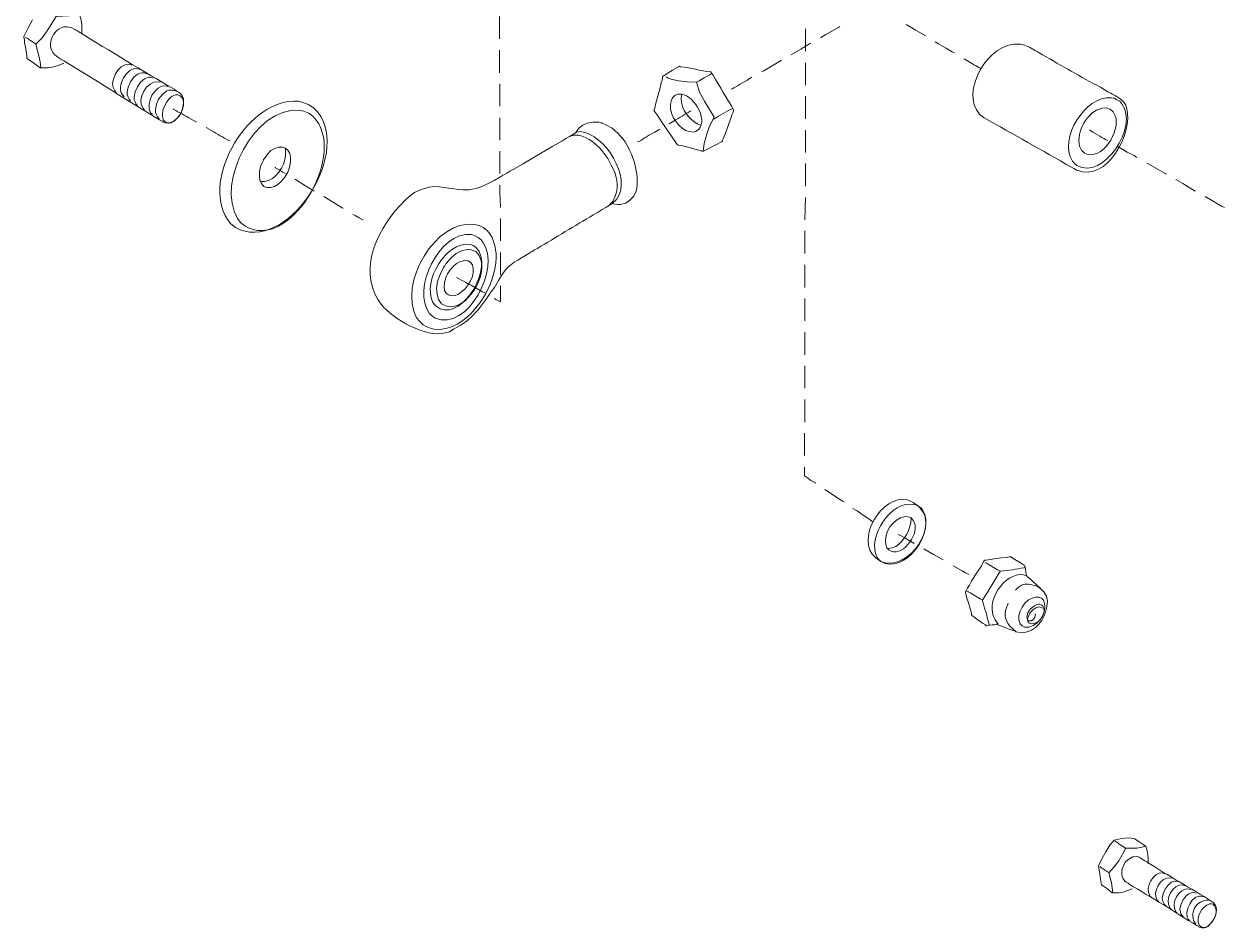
# Model space of a CAD drawing. Extents: x 0 to 593, y 0 to 274.
# Drawn here: x 431.14 to 438.72, y 52.06 to 57.8 of the extents above; entities that cross this region are included whole.
import ezdxf

# ---------------------------------------------------------------- set-up
doc = ezdxf.new("R2010")
doc.units = 0
doc.header["$LTSCALE"] = 0.3
doc.header["$MEASUREMENT"] = 0
doc.layers.add('1', color=1, linetype='CONTINUOUS')

msp = doc.modelspace()

# ---------------------------------------------------------------- linework, layer by layer
at = {"layer": '1', "color": 41, "lineweight": 13}
for points in [[(437.7754, 58.4919), (437.8008, 58.5078), (437.8198, 58.5173), (437.8324, 58.5268), (437.8419, 58.5268), (437.8673, 58.5078), (437.8926, 58.4951), (437.9148, 58.4887), (437.9401, 58.4856), (437.9623, 58.4856), (438.0098, 58.4983), (438.0162, 58.5014), (438.0225, 58.5078), (438.0352, 58.5141, 0.000407), (443.0059, 61.3559)], [(431.398, 57.7823), (431.4202, 57.7823), (431.4455, 57.7791), (431.4677, 57.7664), (431.4709, 57.7633), (431.4804, 57.7601), (431.4931, 57.7506, 0.004326), (432.0982, 57.3862), (432.114, 57.3736), (432.1267, 57.3672), (432.1362, 57.3609), (432.1489, 57.3451), (432.1584, 57.3261), (432.1584, 57.2817), (432.152, 57.2595), (432.1425, 57.2373), (432.1299, 57.2152), (432.0982, 57.1835), (432.0792, 57.174), (432.0602, 57.1708), (432.0411, 57.174), (432.0316, 57.1772), (432.0285, 57.1803), (432.0221, 57.1835), (432.0063, 57.193, -0.00177), (431.398, 57.5668), (431.379, 57.5763), (431.3663, 57.5858)], [(435.3803, 57.25), (435.374, 57.2469, -0.012563), (435.2726, 57.1867), (435.2409, 57.1676)], [(437.8293, 56.873), (437.8261, 56.873), (437.8198, 56.8762), (437.8103, 56.8825), (437.7944, 56.892, 0.00053), (437.24, 57.2057), (437.2305, 57.212), (437.2115, 57.2278)], [(432.3009, 57.1423), (432.3358, 57.1233, 0.003038), (432.4467, 57.0599), (432.4498, 57.0599)], [(435.1807, 57.1328), (435.1491, 57.1138, 0.012563), (435.0477, 57.0536), (435.0413, 57.0536)], [(434.357, 56.3471), (434.3602, 56.3503), (434.3634, 56.3503), (434.3634, 56.3534), (434.3729, 56.3566), (434.3855, 56.3661), (434.4045, 56.3756, -0.002612), (434.7594, 56.5879), (434.7911, 56.6069), (434.8164, 56.6227), (434.8386, 56.6354), (434.8576, 56.6481), (434.8703, 56.6544), (434.8798, 56.6608), (434.8829, 56.6608), (434.8956, 56.6576), (434.9146, 56.6544), (434.9305, 56.6544), (434.9653, 56.6639), (434.9906, 56.6829), (435.016, 56.7083), (435.0318, 56.74)], [(437.4998, 54.348), (437.4934, 54.348, -0.012279), (437.3445, 54.3259), (437.3414, 54.3259), (437.3414, 54.3227), (437.335, 54.3164, -0.002837), (437.2337, 54.1484), (437.2305, 54.1453), (437.2305, 54.1358), (437.2368, 54.1168), (437.2432, 54.0914), (437.2527, 54.0629), (437.259, 54.0344), (437.2653, 54.0091), (437.2717, 53.99), (437.2717, 53.9837)], [(438.6878, 52.2286), (438.6942, 52.2254), (438.7068, 52.2096), (438.7132, 52.1937), (438.7163, 52.1747), (438.71, 52.1367), (438.691, 52.1019), (438.6625, 52.0733), (438.6466, 52.0638), (438.6308, 52.0607), (438.615, 52.0638), (438.6055, 52.067), (438.6023, 52.0702), (438.5991, 52.0733), (438.5896, 52.0765, 0.008387), (438.1619, 52.3395), (438.1556, 52.3458), (438.1429, 52.3521), (438.1334, 52.3585), (438.1207, 52.3775), (438.1144, 52.3965), (438.1144, 52.4155), (438.1176, 52.4377), (438.1271, 52.4599), (438.1366, 52.4789), (438.1524, 52.4947), (438.1841, 52.5137), (438.2031, 52.5169), (438.2253, 52.5105), (438.2443, 52.4979), (438.2506, 52.4947), (438.2601, 52.4884), (438.2728, 52.482)]]:
    msp.add_lwpolyline(points, format="xyb", dxfattribs=at)
for points in [[(431.5121, 57.7379), (431.5121, 57.8013), (431.5057, 57.833), (431.4962, 57.8678), (431.4931, 57.871), (431.4804, 57.8773), (431.4139, 57.9217), (431.4107, 57.9248)], [(431.1984, 57.8266), (431.1699, 57.7728), (431.1446, 57.7221), (431.1446, 57.7157), (431.1477, 57.6999)], [(431.4962, 57.8678), (431.4645, 57.8583), (431.4297, 57.852), (431.3505, 57.8488), (431.2935, 57.7569), (431.2618, 57.7126), (431.2206, 57.6714), (431.2396, 57.5985), (431.2491, 57.5605), (431.2523, 57.5225)], [(434.1638, 57.7062), (434.1638, 57.8488)], [(436.7458, 57.7981), (436.8028, 57.7633), (436.8567, 57.7316), (436.8693, 57.7252)], [(436.1058, 57.7696), (436.1058, 57.627)], [(436.2009, 57.7126), (436.2357, 57.7347), (436.3117, 57.7759), (436.3244, 57.7854)], [(431.1541, 57.7157), (431.1572, 57.7126), (431.1667, 57.7094), (431.2111, 57.6777), (431.2206, 57.6714)], [(436.0139, 57.6048), (436.0773, 57.6397), (436.1375, 57.6777)], [(436.9295, 57.6872), (436.9517, 57.6745), (436.9961, 57.6492), (437.0372, 57.6239), (437.0531, 57.6175)], [(437.4681, 57.6714), (437.4966, 57.665), (437.5283, 57.6524), (437.56, 57.6334), (437.5663, 57.6302), (437.579, 57.6239), (437.6107, 57.6048)], [(431.1636, 57.5858), (431.1667, 57.5795), (431.1699, 57.5763), (431.1794, 57.57), (431.2079, 57.551), (431.2396, 57.5288), (431.2491, 57.5225), (431.2966, 57.5225), (431.3347, 57.5288), (431.3695, 57.5383), (431.398, 57.551)], [(434.1638, 57.4908), (434.1638, 57.6334)], [(435.8302, 57.4971), (435.8429, 57.5035), (435.9157, 57.5478), (435.9538, 57.57)], [(437.1133, 57.5795), (437.1355, 57.5668)], [(431.8289, 57.5383), (431.8162, 57.5447)], [(431.8796, 57.513), (431.8669, 57.5161)], [(435.6496, 57.2564), (435.6496, 57.25), (435.6464, 57.2405), (435.6401, 57.2278), (435.6274, 57.1898), (435.5989, 57.1075), (435.5863, 57.0758), (435.5799, 57.0631), (435.5799, 57.0568), (435.5767, 57.0536), (435.5641, 57.0473), (435.5419, 57.0346), (435.4722, 56.9997), (435.4595, 56.9934), (435.4469, 56.9934), (435.4374, 56.9966), (435.412, 57.0029), (435.3455, 57.0219), (435.317, 57.0283), (435.3043, 57.0314), (435.298, 57.0314), (435.2916, 57.0346), (435.2884, 57.0409), (435.2789, 57.0536), (435.2694, 57.0694), (435.2568, 57.0884), (435.1934, 57.1772), (435.1681, 57.2183), (435.1554, 57.2342), (435.1491, 57.2437), (435.1459, 57.25), (435.1427, 57.2532), (435.1459, 57.2564), (435.1491, 57.2659), (435.1554, 57.2975), (435.1807, 57.3862), (435.1902, 57.4274), (435.1966, 57.4433), (435.1997, 57.4591), (435.1997, 57.4655), (435.2029, 57.4686), (435.2061, 57.4718), (435.2219, 57.4813), (435.2631, 57.5066), (435.2853, 57.5193), (435.3011, 57.5288), (435.3075, 57.532), (435.3138, 57.5288)], [(435.5007, 57.4971), (435.507, 57.4971), (435.507, 57.494), (435.5102, 57.4876), (435.5197, 57.475)], [(436.1058, 57.5542), (436.1058, 57.4116)], [(437.2178, 57.5193), (437.221, 57.5161)], [(431.9239, 57.4845), (431.9081, 57.4908), (431.8954, 57.4908), (431.8827, 57.4876), (431.8669, 57.4813), (431.8416, 57.4623), (431.8225, 57.4338), (431.8067, 57.3989), (431.8004, 57.3672), (431.8004, 57.3514), (431.8067, 57.3356), (431.813, 57.3229), (431.8225, 57.3102)], [(431.9683, 57.4559), (431.9524, 57.4623), (431.9398, 57.4623), (431.9271, 57.4591), (431.9113, 57.4528), (431.8859, 57.4306), (431.8669, 57.4021), (431.8511, 57.3704), (431.8447, 57.3356), (431.8447, 57.3197), (431.8511, 57.307), (431.8574, 57.2912), (431.8669, 57.2817)], [(432.0095, 57.4306), (431.9968, 57.4338)], [(434.1669, 57.2785), (434.1669, 57.4211)], [(435.2219, 57.4655), (435.2346, 57.4559), (435.2536, 57.4496), (435.3011, 57.4401), (435.355, 57.4338), (435.4152, 57.4306), (435.4342, 57.3672), (435.4659, 57.3102), (435.5261, 57.2088), (435.4975, 57.1518), (435.4785, 57.0948), (435.4627, 57.0409), (435.4564, 56.9934)], [(435.4152, 57.4306), (435.4183, 57.4338), (435.431, 57.4401), (435.4627, 57.4591), (435.4975, 57.4781), (435.507, 57.4845), (435.5102, 57.4876)], [(435.7447, 57.4496), (435.7668, 57.4623)], [(431.7212, 57.3767), (431.7307, 57.3641)], [(431.7719, 57.3482), (431.7814, 57.3387)], [(432.1045, 57.3767), (432.0887, 57.3799), (432.0633, 57.3799), (432.0475, 57.3736), (432.0221, 57.3514), (432, 57.3229), (431.9873, 57.2912), (431.981, 57.2564), (431.981, 57.2405), (431.9873, 57.2247), (431.9936, 57.212), (432.0031, 57.1993)], [(432.0602, 57.4021), (432.0475, 57.4084)], [(432.1077, 57.3514), (432.1235, 57.3514), (432.1362, 57.3451), (432.1457, 57.3356), (432.1552, 57.3229)], [(435.412, 57.1201), (435.393, 57.1138), (435.3708, 57.117), (435.3455, 57.1233), (435.3233, 57.1391), (435.3011, 57.1613), (435.2821, 57.1867), (435.2758, 57.193), (435.2758, 57.1962), (435.2694, 57.2025), (435.2568, 57.2342), (435.2504, 57.2627), (435.2504, 57.288), (435.2536, 57.3134), (435.2631, 57.3324), (435.2789, 57.3482), (435.298, 57.3546), (435.3201, 57.3546)], [(435.3201, 57.3546), (435.317, 57.3197)], [(435.6369, 57.3862), (435.6401, 57.3894)], [(437.9782, 57.3989), (438.0257, 57.3704), (438.0447, 57.3609)], [(432.887, 57.3102), (432.9219, 57.3007), (432.9567, 57.288), (432.9852, 57.2659), (433.0106, 57.2405)], [(436.1058, 57.3419), (436.1058, 57.1993)], [(437.9877, 57.2659), (438.0162, 57.269), (438.0415, 57.2595), (438.0605, 57.2437), (438.0732, 57.2183)], [(438.0479, 57.3324), (438.0669, 57.3292), (438.0827, 57.3197), (438.1017, 57.3102), (438.1144, 57.2944)], [(438.1144, 57.3166), (438.1271, 57.3039), (438.1397, 57.2849), (438.1461, 57.2627)], [(431.9017, 57.2659), (431.9113, 57.2532)], [(431.9493, 57.2373), (431.9619, 57.2278)], [(432.0918, 57.2627), (432.095, 57.2595)], [(432.2059, 57.1962), (432.2407, 57.1772)], [(432.8902, 57.2532), (432.9219, 57.2469), (432.9536, 57.2342), (432.9789, 57.2152), (433.0011, 57.1898)], [(434.1669, 57.0631), (434.1669, 57.2057)], [(435.5229, 57.1962), (435.5292, 57.1993)], [(435.6401, 57.2627), (435.6433, 57.2659)], [(432.0538, 57.174), (432.0411, 57.1803), (432.0316, 57.1898)], [(434.9495, 57.0694), (434.9146, 57.1075), (434.8798, 57.1391), (434.8386, 57.1613), (434.8164, 57.1708), (434.8132, 57.174), (434.8069, 57.174), (434.7974, 57.1772), (434.7594, 57.1772), (434.7214, 57.1708), (434.6928, 57.1581), (434.6675, 57.1391), (434.6485, 57.1106), (434.6453, 57.1075), (434.639, 57.1043), (434.6073, 57.0853), (434.5851, 57.0726), (434.5598, 57.0568), (434.5028, 57.0251), (434.3729, 56.949), (434.3095, 56.911), (434.2556, 56.8794), (434.2303, 56.8667), (434.2113, 56.854), (434.1955, 56.8445), (434.1859, 56.8413), (434.1828, 56.8382), (434.1764, 56.835), (434.1669, 56.8287)], [(434.6485, 57.1106), (434.677, 57.117)], [(435.4183, 57.1676), (435.4437, 57.155)], [(436.1058, 57.1265), (436.1058, 56.9839)], [(437.9085, 57.1265), (437.9116, 57.1265)], [(434.6073, 57.0853), (434.6358, 57.0948), (434.6675, 57.0948)], [(438.0098, 57.0663), (438.0257, 57.0599)], [(432.8047, 56.9649), (432.8047, 57.0124)], [(434.1669, 56.8508), (434.1669, 56.9934)], [(434.8259, 56.9807), (434.8512, 56.9459), (434.8734, 56.9047)], [(437.8768, 56.9807), (437.8578, 56.9997), (437.8451, 57.0251)], [(438.0859, 57.0251), (438.1112, 57.0092), (438.1492, 56.9871), (438.1936, 56.9649), (438.2094, 56.9522)], [(432.7381, 56.8889), (432.7413, 56.8889), (432.7445, 56.8857), (432.7635, 56.8762), (432.7888, 56.8603), (432.8047, 56.8508)], [(436.1058, 56.9142), (436.1058, 56.7716)], [(437.8293, 56.9015), (437.8134, 56.9142), (437.8008, 56.93)], [(438.2728, 56.9174), (438.2855, 56.911), (438.39, 56.8508), (438.3964, 56.8477)], [(432.8648, 56.8128), (432.868, 56.8128), (432.9155, 56.7843), (432.9884, 56.74)], [(438.4566, 56.8128), (438.5009, 56.7875), (438.5801, 56.74)], [(432.6463, 56.8001), (432.6716, 56.8001)], [(433.7456, 56.7685), (433.7171, 56.7653), (433.6664, 56.7495), (433.6252, 56.7305), (433.5903, 56.7051)], [(434.1701, 56.6354), (434.1669, 56.7368), (434.1669, 56.778)], [(433.0486, 56.7051), (433.1215, 56.6608), (433.169, 56.6322), (433.1722, 56.6322)], [(434.8988, 56.7083), (434.8829, 56.6734), (434.8544, 56.6449)], [(434.9083, 56.6893), (434.8798, 56.6608)], [(436.1058, 56.6988), (436.1027, 56.5562)], [(438.6435, 56.7051), (438.748, 56.6449), (438.767, 56.6354)], [(433.2324, 56.5942), (433.2482, 56.5847), (433.2735, 56.5689), (433.2925, 56.5594), (433.2957, 56.5562), (433.2989, 56.5562)], [(432.4878, 56.5087), (432.4593, 56.5309), (432.4372, 56.5594)], [(432.548, 56.5182), (432.5227, 56.5372), (432.5005, 56.5657)], [(434.0054, 56.5277), (434.0339, 56.5214), (434.0592, 56.5087), (434.0846, 56.4897), (434.1036, 56.4675)], [(434.1701, 56.4231), (434.1701, 56.5657)], [(433.9864, 56.4643), (434.0085, 56.4548), (434.0275, 56.4453), (434.0466, 56.4295), (434.0592, 56.4105)], [(436.1027, 56.4865), (436.1027, 56.3439)], [(433.8089, 56.0176), (433.7963, 56.024), (433.7773, 56.0525), (433.7678, 56.0842), (433.7646, 56.1222), (433.7709, 56.1665), (433.7868, 56.2109), (433.8089, 56.2552), (433.8153, 56.2647), (433.8184, 56.2679), (433.8248, 56.2806), (433.8565, 56.3154), (433.8881, 56.3439), (433.923, 56.3598), (433.9578, 56.3693), (433.9864, 56.3661), (434.0149, 56.3534), (434.0339, 56.3313), (434.0466, 56.2964)], [(433.9769, 56.401), (433.9959, 56.3946), (434.0085, 56.3851), (434.0212, 56.3725), (434.0339, 56.3566)], [(433.9452, 56.2996), (433.9642, 56.2964), (433.98, 56.2869), (433.9927, 56.2711), (433.9959, 56.2489), (433.9959, 56.2236), (433.9927, 56.1982), (433.98, 56.1697), (433.9642, 56.1444), (433.9452, 56.119), (433.923, 56.1), (433.9008, 56.0842), (433.8786, 56.0778), (433.8596, 56.0747), (433.8406, 56.081), (433.828, 56.0905), (433.8153, 56.1095), (433.8121, 56.1317)], [(434.1701, 56.2077), (434.1701, 56.3503)], [(436.1027, 56.2711), (436.1027, 56.1285)], [(434.0085, 56.1285), (434.0054, 56.1285), (434.0022, 56.1317), (433.98, 56.1444), (433.9262, 56.1729), (433.904, 56.1855), (433.8945, 56.1887), (433.8913, 56.1919)], [(433.9452, 56.1602), (433.9895, 56.138), (434.0561, 56.1), (434.0719, 56.0937)], [(434.1321, 56.1285), (434.1574, 56.1729), (434.1764, 56.2045)], [(434.1321, 56.0588), (434.1416, 56.0525), (434.1574, 56.043), (434.1701, 56.0366), (434.1701, 56.138)], [(433.3717, 56.0873), (433.3908, 56.0525), (433.4129, 56.0208)], [(436.1027, 56.0588), (436.1027, 55.9162)], [(433.7614, 56.0081), (433.7488, 56.0208), (433.7392, 56.0366)], [(433.6791, 55.8909), (433.6569, 55.9131), (433.6379, 55.9353)], [(433.7551, 55.9321), (433.7392, 55.9448), (433.7202, 55.9606)], [(433.8216, 55.8402), (433.847, 55.8466), (433.8628, 55.8561), (433.8691, 55.8592), (433.866, 55.8592), (433.8723, 55.8624), (433.8945, 55.8751)], [(436.1027, 55.8434), (436.1027, 55.7008)], [(436.1027, 55.6311), (436.1027, 55.4886)], [(436.1027, 55.4157), (436.1027, 55.2731)], [(436.0995, 55.2034), (436.0995, 55.0609)], [(436.0995, 54.988), (436.0995, 54.931), (436.1058, 54.9278), (436.1185, 54.9183), (436.1407, 54.9025), (436.1692, 54.8866), (436.1723, 54.8834)], [(436.2294, 54.8454), (436.2389, 54.8391), (436.3181, 54.7852), (436.3498, 54.7662)], [(436.7521, 54.7789), (436.7901, 54.7631), (436.825, 54.7377), (436.8472, 54.7092), (436.863, 54.6807)], [(436.4068, 54.725), (436.4353, 54.7092), (436.467, 54.687), (436.4955, 54.668), (436.5177, 54.6522), (436.5303, 54.6427), (436.5367, 54.6395)], [(436.7933, 54.7504), (436.8091, 54.7472), (436.825, 54.7377), (436.8408, 54.7282), (436.8503, 54.7124)], [(436.7363, 54.6744), (436.7584, 54.6712), (436.7775, 54.6648), (436.7901, 54.649), (436.7996, 54.63)], [(436.7775, 54.6648), (436.7743, 54.6332)], [(436.6951, 54.5603), (436.7014, 54.5571), (436.7141, 54.5508), (436.7363, 54.5381), (436.7648, 54.5223), (436.7965, 54.5033)], [(436.6349, 54.4621), (436.6222, 54.4748), (436.6159, 54.4969)], [(436.6571, 54.4748), (436.6254, 54.4716)], [(436.8567, 54.4684), (436.92, 54.4336), (436.9802, 54.3987)], [(436.6127, 54.3797), (436.5842, 54.3892), (436.5525, 54.4114)], [(436.5842, 54.3892), (436.5715, 54.4019), (436.562, 54.4146)], [(437.6297, 54.0661), (437.6392, 54.1009), (437.6423, 54.1358), (437.636, 54.1675), (437.6202, 54.196), (437.6075, 54.2086), (437.6012, 54.2118), (437.598, 54.2181), (437.5822, 54.2308), (437.5346, 54.2752), (437.5156, 54.291), (437.5125, 54.2973), (437.5093, 54.2973), (437.5093, 54.3037), (437.5061, 54.3164), (437.503, 54.3449), (437.4998, 54.3575), (437.4998, 54.3607), (437.4966, 54.3639), (437.4903, 54.367), (437.4713, 54.3797), (437.4237, 54.4082), (437.4111, 54.4177), (437.3984, 54.4177), (437.3826, 54.4146), (437.3477, 54.4114), (437.3034, 54.4051), (437.2653, 54.3987), (437.2527, 54.3956), (437.2432, 54.3956), (437.24, 54.3924), (437.2368, 54.3892), (437.221, 54.3575), (437.1925, 54.3132), (437.1608, 54.2625), (437.1481, 54.2372), (437.1355, 54.2181), (437.1259, 54.2023), (437.1228, 54.196), (437.1228, 54.1865), (437.1259, 54.177), (437.1291, 54.1611), (437.1418, 54.1263), (437.1513, 54.0883), (437.1608, 54.0597), (437.1608, 54.0502), (437.164, 54.0439), (437.1703, 54.0407), (437.1861, 54.0281), (437.2305, 53.9964), (437.2495, 53.9869), (437.2527, 53.9805), (437.259, 53.9805), (437.2748, 53.9837), (437.2907, 53.9869), (437.3065, 53.9869), (437.3192, 53.99), (437.3224, 53.99), (437.3255, 53.9869), (437.335, 53.9837), (437.3604, 53.9742), (437.3921, 53.9615), (437.4174, 53.952), (437.4301, 53.9489), (437.4364, 53.9457), (437.4396, 53.9457), (437.4396, 53.9425), (437.4459, 53.9425), (437.4554, 53.9394)], [(437.0436, 54.3607), (437.1006, 54.329), (437.1228, 54.3164), (437.1386, 54.3069), (437.1418, 54.3037)], [(437.2463, 54.3829), (437.2495, 54.3797), (437.2622, 54.3734), (437.3255, 54.3354), (437.3382, 54.329), (437.3414, 54.3259)], [(437.6138, 54.2023), (437.5917, 54.2213), (437.5695, 54.234), (437.5441, 54.2403), (437.522, 54.2435), (437.4998, 54.2435), (437.4776, 54.2372), (437.4586, 54.2245), (437.4396, 54.2055)], [(437.5093, 54.2973), (437.4903, 54.3037)], [(437.1355, 54.1991), (437.1386, 54.196), (437.1513, 54.1896), (437.2147, 54.1516), (437.2273, 54.1453), (437.2305, 54.1421)], [(437.5695, 54.1611), (437.5885, 54.1611), (437.6043, 54.1548), (437.617, 54.1421), (437.6233, 54.1231)], [(437.3826, 54.0946), (437.3921, 54.1231)], [(437.5378, 53.9932), (437.5251, 53.9995), (437.5188, 54.0091), (437.5125, 54.0344), (437.5188, 54.0629), (437.5283, 54.0787), (437.5346, 54.0883), (437.56, 54.1073), (437.5726, 54.1136), (437.5853, 54.1168), (437.5948, 54.1168), (437.6075, 54.1104), (437.6138, 54.1041), (437.6202, 54.0914)], [(437.6107, 54.0914), (437.5917, 54.1009), (437.5695, 54.0946), (437.5505, 54.0819), (437.5315, 54.0597), (437.5188, 54.0312), (437.5156, 54.0217), (437.5156, 54.0186), (437.5188, 54.0154), (437.5283, 54.0122), (437.541, 54.0122), (437.5536, 54.0217), (437.5631, 54.0344), (437.5663, 54.0566)], [(437.3097, 54.0186), (437.3287, 53.99)], [(437.4396, 53.9457), (437.4174, 53.9647)], [(437.4966, 53.971), (437.4808, 53.9805), (437.4681, 53.9932)], [(438.2823, 52.4694), (438.2823, 52.4979), (438.2791, 52.5264), (438.276, 52.5517), (438.2665, 52.5802), (438.2633, 52.5834), (438.2538, 52.5897), (438.2284, 52.6056), (438.2063, 52.6214), (438.1968, 52.6278), (438.1936, 52.6278), (438.1651, 52.6341), (438.1366, 52.6309), (438.1049, 52.6278), (438.0669, 52.6183), (438.0384, 52.5866), (438.013, 52.5454), (437.9877, 52.501), (437.9655, 52.4567), (437.975, 52.4028), (437.9782, 52.3743), (437.9845, 52.3363), (437.9877, 52.3331), (437.9972, 52.3268), (438.0225, 52.3109), (438.0447, 52.2919), (438.0542, 52.2856), (438.0954, 52.2856), (438.1302, 52.2919), (438.1809, 52.3109)], [(438.2665, 52.5802), (438.2411, 52.5739), (438.2094, 52.5676), (438.1397, 52.5676), (438.0954, 52.4884), (438.0669, 52.4503), (438.032, 52.4123), (438.0479, 52.349), (438.0574, 52.2856)], [(438.07, 52.6151), (438.0732, 52.6119), (438.0827, 52.6056), (438.1049, 52.5897), (438.1302, 52.5739), (438.1366, 52.5676), (438.1397, 52.5676)], [(437.975, 52.4503), (437.9782, 52.4503), (437.9845, 52.444), (438.0225, 52.4187), (438.0289, 52.4155), (438.032, 52.4123)], [(438.4756, 52.3553), (438.4661, 52.3585), (438.4534, 52.3585), (438.428, 52.3521), (438.409, 52.3331), (438.39, 52.3078), (438.3773, 52.2793), (438.371, 52.2508), (438.3773, 52.2254), (438.3837, 52.2127), (438.3932, 52.2032)], [(438.3869, 52.406), (438.3742, 52.4123)], [(438.4344, 52.3775), (438.4217, 52.3806)], [(438.5864, 52.2824), (438.5769, 52.2856), (438.5643, 52.2888), (438.5389, 52.2793), (438.5199, 52.2634), (438.5009, 52.2381), (438.4882, 52.2096), (438.4819, 52.1811), (438.4882, 52.1525), (438.4946, 52.143), (438.5041, 52.1335)], [(438.5136, 52.33), (438.5009, 52.3363)], [(438.5516, 52.3046), (438.5389, 52.3109)], [(438.2918, 52.2666), (438.3013, 52.2571)], [(438.3393, 52.2381), (438.3488, 52.2286)], [(438.6308, 52.2603), (438.6181, 52.2634), (438.6086, 52.2634), (438.5833, 52.2571), (438.5611, 52.2381), (438.5453, 52.2127), (438.5326, 52.1874), (438.5262, 52.1589), (438.5294, 52.1304), (438.5358, 52.1177), (438.5453, 52.1082)], [(438.672, 52.2159), (438.6847, 52.2159), (438.6942, 52.2127), (438.7037, 52.2032), (438.71, 52.1906), (438.7132, 52.1747), (438.7132, 52.1589), (438.71, 52.1399), (438.7005, 52.1209), (438.691, 52.105), (438.6783, 52.0892), (438.6656, 52.0765), (438.653, 52.067), (438.6403, 52.0638), (438.6276, 52.0638), (438.615, 52.0702), (438.6055, 52.0797)], [(438.4185, 52.1906), (438.428, 52.1811)], [(438.4566, 52.1652), (438.4661, 52.1557)]]:
    msp.add_lwpolyline(points, dxfattribs=at)
msp.add_lwpolyline([(432.8047, 57.0124), (432.8205, 56.9997), (432.8332, 56.9776), (432.8363, 56.9522), (432.8363, 56.9237), (432.83, 56.892), (432.8205, 56.8603), (432.8015, 56.8287), (432.7793, 56.8033), (432.7571, 56.7811), (432.735, 56.7685), (432.7096, 56.7621), (432.6874, 56.7621), (432.6684, 56.7685), (432.6526, 56.7875), (432.6431, 56.8065), (432.6399, 56.835), (432.6399, 56.8635), (432.6463, 56.8952), (432.6621, 56.9269), (432.6653, 56.9364), (432.6653, 56.9395), (432.6716, 56.9459), (432.6906, 56.9744), (432.7128, 56.9966), (432.7381, 57.0092), (432.7603, 57.0187), (432.7856, 57.0187)], close=True, dxfattribs=at)
msp.add_arc((438.6605, 52.1425), 0.0957, 86.94498, 216.16917, dxfattribs=at)
for points in [[(431.3663, 57.5858), (431.2782, 57.6341), (431.3088, 57.7557), (431.398, 57.7823)], [(431.1477, 57.6999), (431.1501, 57.6601), (431.1651, 57.6206), (431.1636, 57.5858)], [(437.2115, 57.2278), (437.0825, 57.3614), (437.2674, 57.6984), (437.4681, 57.6714)], [(437.6107, 57.6048), (437.7329, 57.5358), (437.854, 57.4644), (437.9782, 57.3989)], [(431.8162, 57.5447), (431.7391, 57.5535), (431.6807, 57.4187), (431.7212, 57.3767)], [(431.8669, 57.5161), (431.8006, 57.5347), (431.7262, 57.3986), (431.7719, 57.3482)], [(435.3138, 57.5288), (435.3682, 57.526), (435.4466, 57.5014), (435.5007, 57.4971)], [(437.1355, 57.5668), (437.1611, 57.5508), (437.1905, 57.5326), (437.2178, 57.5193)], [(431.9968, 57.4338), (431.9261, 57.4417), (431.857, 57.321), (431.9017, 57.2659)], [(435.5197, 57.475), (435.5622, 57.4017), (435.6074, 57.3295), (435.6496, 57.2564)], [(435.6401, 57.3894), (435.6698, 57.4027), (435.7158, 57.4327), (435.7447, 57.4496)], [(432.0475, 57.4084), (431.9747, 57.4128), (431.9141, 57.2997), (431.9493, 57.2373)], [(432.0316, 57.1898), (432.0062, 57.2415), (432.0505, 57.3353), (432.1077, 57.3514)], [(435.3201, 57.3546), (435.4028, 57.3464), (435.503, 57.1704), (435.412, 57.1201)], [(437.8008, 56.93), (437.7113, 57.0728), (437.882, 57.3458), (438.0479, 57.3324)], [(438.0447, 57.3609), (438.0699, 57.3463), (438.0943, 57.3367), (438.1144, 57.3166)], [(432.1552, 57.3229), (432.1697, 57.2673), (432.1187, 57.1665), (432.0538, 57.174)], [(432.4372, 56.5594), (432.2664, 56.8224), (432.5745, 57.3359), (432.887, 57.3102)], [(432.5005, 56.5657), (432.3612, 56.7962), (432.6117, 57.2758), (432.8902, 57.2532)], [(435.317, 57.3197), (435.3224, 57.2486), (435.3619, 57.2061), (435.4183, 57.1676)], [(438.1144, 57.2944), (438.2241, 57.1482), (437.9975, 56.8079), (437.8293, 56.9015)], [(432.095, 57.2595), (432.1304, 57.2383), (432.1708, 57.2188), (432.2059, 57.1962)], [(433.0106, 57.2405), (433.2264, 56.9646), (432.8064, 56.333), (432.4878, 56.5087)], [(435.5292, 57.1993), (435.5581, 57.2175), (435.6103, 57.2484), (435.6401, 57.2627)], [(437.8451, 57.0251), (437.8267, 57.1163), (437.8928, 57.2432), (437.9877, 57.2659)], [(438.1461, 57.2627), (438.1856, 57.108), (438.0228, 56.7929), (437.8293, 56.873)], [(438.0732, 57.2183), (438.1078, 57.1241), (437.9894, 56.9233), (437.8768, 56.9807)], [(433.0011, 57.1898), (433.186, 56.9431), (432.8228, 56.3494), (432.548, 56.5182)], [(434.677, 57.117), (434.832, 57.1023), (435.0076, 56.8271), (434.9083, 56.6893)], [(437.9116, 57.1265), (437.9281, 57.1105), (437.9891, 57.0833), (438.0098, 57.0663)], [(434.6675, 57.0948), (434.7208, 57.0863), (434.7976, 57.0255), (434.8259, 56.9807)], [(435.0318, 56.74), (435.0531, 56.8519), (435.0132, 56.9771), (434.9495, 57.0694)], [(432.6716, 56.8001), (432.7455, 56.8094), (432.7996, 56.895), (432.8047, 56.9649)], [(434.8734, 56.9047), (434.9079, 56.8454), (434.9244, 56.7744), (434.8988, 56.7083)], [(434.1669, 56.8287), (433.9571, 56.7036), (433.9424, 56.7572), (433.7456, 56.7685)], [(433.5903, 56.7051), (433.4276, 56.5625), (433.277, 56.3066), (433.3717, 56.0873)], [(433.6379, 55.9353), (433.5179, 56.1505), (433.7623, 56.5657), (434.0054, 56.5277)], [(433.7202, 55.9606), (433.604, 56.1147), (433.7793, 56.4852), (433.9864, 56.4643)], [(434.1036, 56.4675), (434.257, 56.2323), (433.925, 55.7365), (433.6791, 55.8909)], [(433.7392, 56.0366), (433.6766, 56.1645), (433.8212, 56.4224), (433.9769, 56.401)], [(434.0592, 56.4105), (434.1734, 56.2583), (433.9629, 55.8458), (433.7551, 55.9321)], [(434.0339, 56.3566), (434.1145, 56.2035), (433.8963, 55.8995), (433.7614, 56.0081)], [(434.0466, 56.2964), (434.0802, 56.1723), (433.9274, 55.9514), (433.8089, 56.0176)], [(433.8121, 56.1317), (433.8149, 56.2071), (433.8664, 56.2879), (433.9452, 56.2996)], [(434.1764, 56.2045), (434.2267, 56.2871), (434.2826, 56.2965), (434.357, 56.3471)], [(433.8945, 55.8751), (434.008, 55.935), (434.0576, 56.0271), (434.1321, 56.1285)], [(433.4129, 56.0208), (433.4847, 55.9291), (433.6991, 55.8043), (433.8216, 55.8402)], [(436.5525, 54.4114), (436.4159, 54.5231), (436.5931, 54.8189), (436.7521, 54.7789)], [(436.562, 54.4146), (436.491, 54.5422), (436.6542, 54.7806), (436.7933, 54.7504)], [(436.8503, 54.7124), (436.9382, 54.5842), (436.7349, 54.2932), (436.5842, 54.3892)], [(436.6159, 54.4969), (436.5999, 54.5681), (436.6635, 54.6611), (436.7363, 54.6744)], [(436.863, 54.6807), (436.9054, 54.55), (436.7522, 54.351), (436.6127, 54.3797)], [(436.7996, 54.63), (436.8239, 54.5516), (436.7145, 54.4054), (436.6349, 54.4621)], [(436.7743, 54.6332), (436.7642, 54.5731), (436.7186, 54.4925), (436.6571, 54.4748)], [(437.4903, 54.3037), (437.3667, 54.3227), (437.2419, 54.1246), (437.3097, 54.0186)], [(437.4681, 53.9932), (437.4353, 54.0548), (437.5026, 54.158), (437.5695, 54.1611)], [(437.4174, 53.9647), (437.3774, 53.9982), (437.3633, 54.0449), (437.3826, 54.0946)], [(437.6233, 54.1231), (437.6408, 54.0516), (437.5732, 53.9626), (437.4966, 53.971)], [(437.6202, 54.0914), (437.6266, 54.0442), (437.5879, 53.9901), (437.5378, 53.9932)], [(437.4554, 53.9394), (437.5344, 53.9193), (437.612, 53.9952), (437.6297, 54.0661)], [(438.2728, 52.482), (438.408, 52.3928), (438.5512, 52.3157), (438.6878, 52.2286)], [(438.3742, 52.4123), (438.3129, 52.4149), (438.2586, 52.3209), (438.2918, 52.2666)], [(438.4217, 52.3806), (438.3615, 52.3888), (438.3046, 52.2863), (438.3393, 52.2381)], [(438.5009, 52.3363), (438.4397, 52.3388), (438.3853, 52.2448), (438.4185, 52.1906)], [(438.5389, 52.3109), (438.4777, 52.3135), (438.4233, 52.2195), (438.4566, 52.1652)], [(438.6055, 52.0797), (438.5835, 52.1301), (438.6219, 52.1995), (438.672, 52.2159)]]:
    msp.add_open_spline(points, degree=3, dxfattribs=at)

doc.saveas('drawing.dxf')
